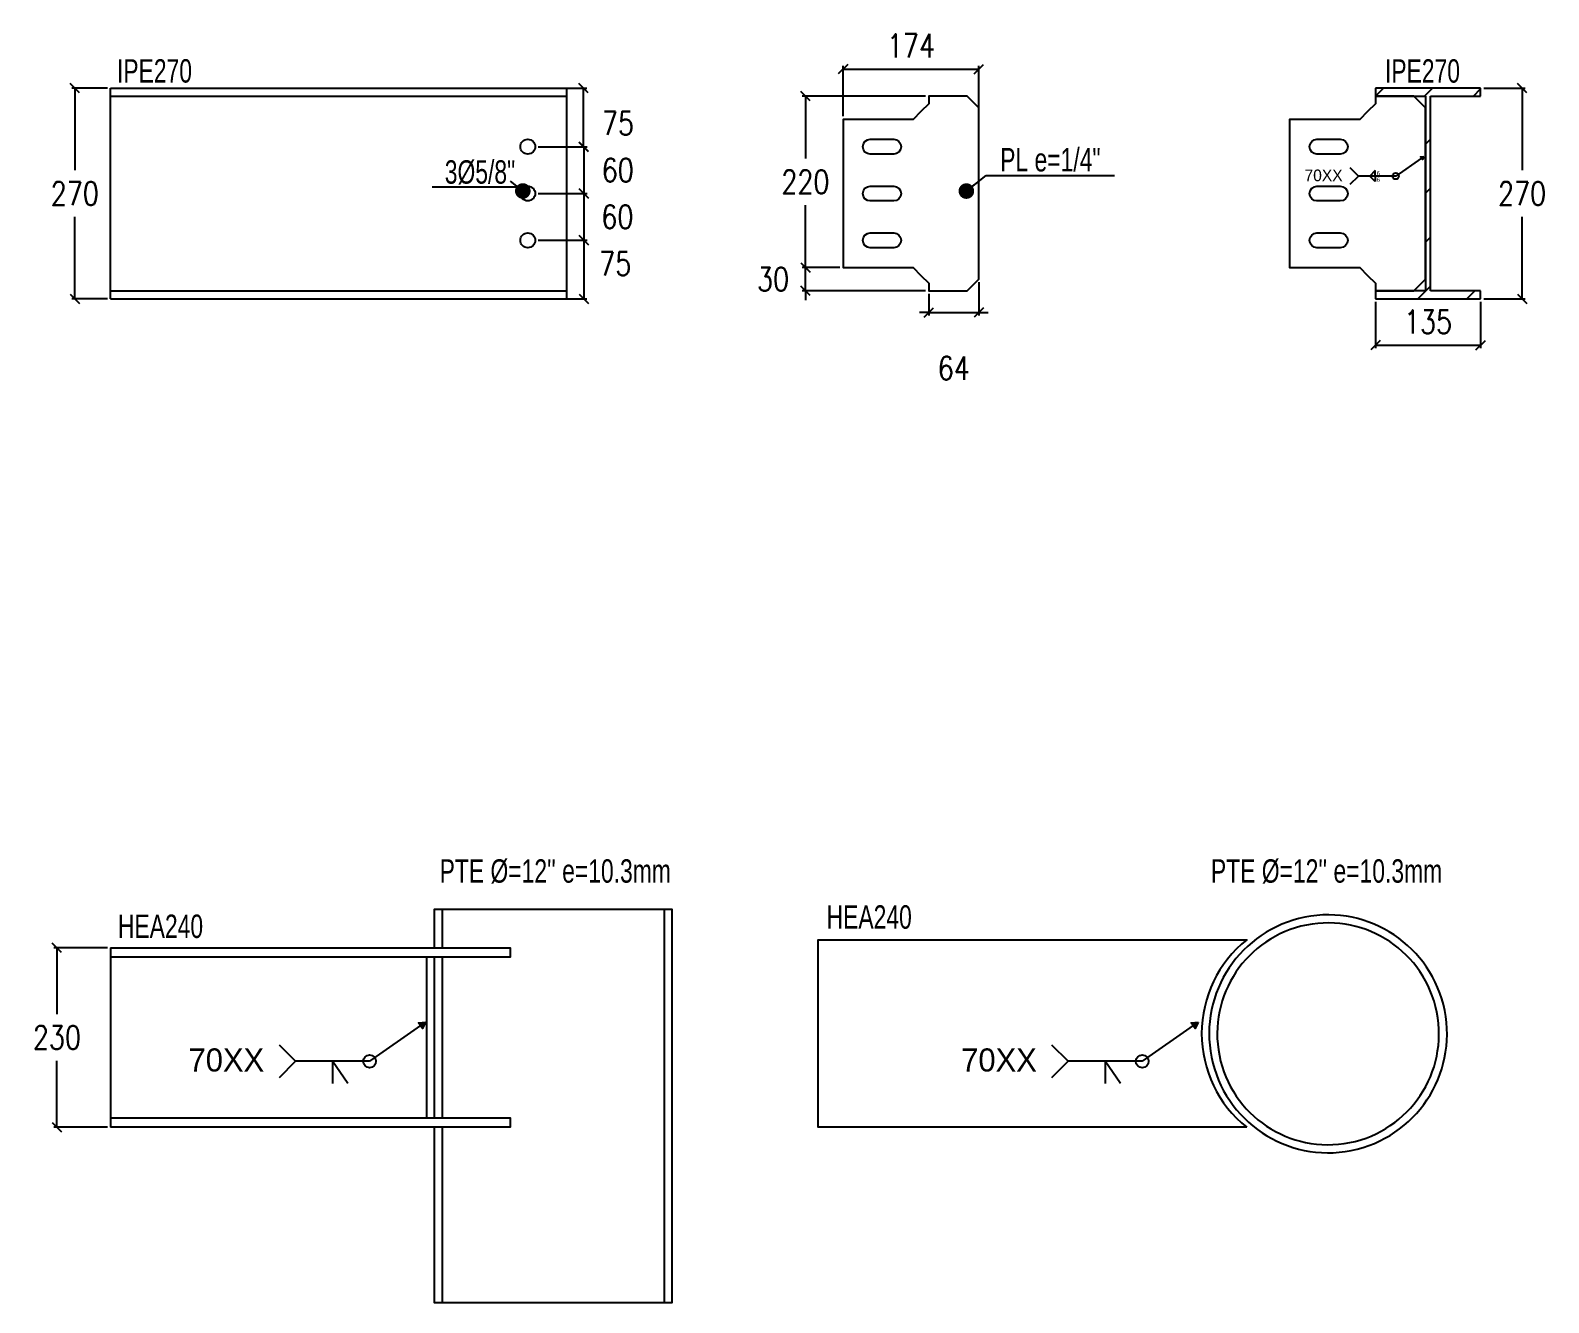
# Model space of a CAD drawing. Header units: millimetres. Extents: x -1715 to 93033, y -21962 to 25119.
# Drawn here: x 15578 to 17525, y -18045 to -16414 of the extents above; entities that cross this region are included whole.
import ezdxf
from ezdxf.enums import TextEntityAlignment as Align

# ---------------------------------------------------------------- set-up
doc = ezdxf.new("R2010")
doc.units = ezdxf.units.MM
doc.header["$LTSCALE"] = 0.4
for name, color, linetype in [('COTAS', 8, 'Continuous'), ('P-PLATINA', 6, 'Continuous'), ('PERFORACIONES', 1, 'Continuous'), ('TITULO', 3, 'Continuous')]:
    doc.layers.add(name, color=color, linetype=linetype)
doc.styles.add('CNI_COTAS', font='romans.shx', dxfattribs={"width": 0.8})
doc.styles.add('ROMANS', font='DINGRAFO.SHX')
doc.styles.add('VERDANA', font='arial.ttf')
doc.dimstyles.new('1.1', dxfattribs={"dimscale": 0, "dimtxt": 15, "dimasz": 20, "dimexe": 2, "dimexo": 2, "dimgap": 7, "dimtad": 1, "dimdec": 0, "dimzin": 4, "dimdsep": 46, "dimtxsty": 'CNI_COTAS', "dimblk": 'DOTSMALL', "dimcen": 0, "dimclrd": 256, "dimclrt": 3, "dimadec": 0, "dimazin": 0, "dimtfac": 1, "dimtdec": 0, "dimtmove": 2, "dimatfit": 0, "dimldrblk": 'DOT', "dimfxl": 0.05, "dimtolj": 1, "dimtzin": 0, "dimarcsym": 1})
doc.dimstyles.new('1.4', dxfattribs={"dimscale": 0, "dimtxt": 30, "dimasz": 12, "dimexe": 4, "dimexo": 4, "dimgap": 15, "dimtad": 1, "dimdec": 0, "dimzin": 4, "dimdsep": 46, "dimtxsty": 'CNI_COTAS', "dimblk": 'OBLIQUE', "dimcen": -0.09, "dimclrd": 256, "dimclrt": 3, "dimadec": 0, "dimazin": 0, "dimtfac": 1, "dimtdec": 0, "dimtmove": 2, "dimatfit": 0, "dimldrblk": 'DOT', "dimfxl": 0.05, "dimtolj": 1, "dimtzin": 0, "dimarcsym": 0})

# ---------------------------------------------------------------- blocks, each defined once
blk = doc.blocks.new('_Oblique')
at = {"color": 0, "linetype": 'ByBlock', "lineweight": -2}
blk.add_line((-0.5, -0.5), (0.5, 0.5), dxfattribs=at)
blk = doc.blocks.new('*D83')
at = {"layer": 'COTAS', "color": 0, "lineweight": -2, "transparency": 16777216}
for p, q in [((15676.5, -16488.3), (15630.6, -16488.3)), ((15676.5, -16758.3), (15630.6, -16758.3))]:
    blk.add_line(p, q, dxfattribs=at)
at = {"layer": 'COTAS', "lineweight": -2, "transparency": 16777216}
for p, q in [((15634.6, -16488.3), (15634.6, -16593.3)), ((15634.6, -16758.3), (15634.6, -16653.3))]:
    blk.add_line(p, q, dxfattribs=at)
at = {"layer": 'Defpoints', "color": 0, "transparency": 16777216}
for p in [(15634.6, -16488.3), (15680.5, -16488.3), (15680.5, -16758.3)]:
    blk.add_point(p, dxfattribs=at)
at = {"layer": 'COTAS', "lineweight": -2, "transparency": 16777216, "xscale": 12, "yscale": 12, "zscale": 12}
for p, rotation in [((15634.6, -16488.3), 90), ((15634.6, -16758.3), 270)]:
    blk.add_blockref('_Oblique', p, dxfattribs=dict(at, rotation=rotation))
at = {"layer": 'COTAS', "color": 3, "transparency": 16777216, "insert": (15634.6, -16623.3), "char_height": 30, "attachment_point": 5, "rotation": 0.01, "style": 'CNI_COTAS'}
blk.add_mtext('\\A1;270', dxfattribs=at)
blk = doc.blocks.new('_Dot')
at = {"color": 0, "linetype": 'ByBlock', "lineweight": -2}
blk.add_line((-0.5, 0), (-1, 0), dxfattribs=at)
at = {"color": 0, "linetype": 'ByBlock', "const_width": 0.5}
blk.add_lwpolyline([(-0.25, 0, 1), (0.25, 0, 1)], format="xyb", close=True, dxfattribs=at)
blk = doc.blocks.new('*D84')
at = {"layer": 'COTAS', "color": 0, "lineweight": -2, "transparency": 16777216}
for p, q in [((17302.4, -16762.3), (17302.4, -16821.8)), ((17437.4, -16762.3), (17437.4, -16821.8))]:
    blk.add_line(p, q, dxfattribs=at)
at = {"layer": 'COTAS', "lineweight": -2, "transparency": 16777216}
blk.add_line((17302.4, -16817.8), (17437.4, -16817.8), dxfattribs=at)
at = {"layer": 'Defpoints', "color": 0, "transparency": 16777216}
for p in [(17302.4, -16758.3), (17437.4, -16758.3), (17437.4, -16817.8)]:
    blk.add_point(p, dxfattribs=at)
at = {"layer": 'COTAS', "lineweight": -2, "transparency": 16777216, "xscale": 12, "yscale": 12, "zscale": 12, "rotation": 180}
blk.add_blockref('_Oblique', (17302.4, -16817.8), dxfattribs=at)
at = {"layer": 'COTAS', "lineweight": -2, "transparency": 16777216, "xscale": 12, "yscale": 12, "zscale": 12}
blk.add_blockref('_Oblique', (17437.4, -16817.8), dxfattribs=at)
at = {"layer": 'COTAS', "color": 3, "transparency": 16777216, "insert": (17369.9, -16787.8), "char_height": 30, "attachment_point": 5, "style": 'CNI_COTAS'}
blk.add_mtext('\\A1;135', dxfattribs=at)
blk = doc.blocks.new('*D140')
at = {"layer": 'COTAS', "color": 0, "lineweight": -2, "transparency": 16777216}
for p, q in [((15676.5, -17590.3), (15607.7, -17590.3)), ((15676.5, -17820.3), (15607.7, -17820.3))]:
    blk.add_line(p, q, dxfattribs=at)
at = {"layer": 'COTAS', "lineweight": -2, "transparency": 16777216}
for p, q in [((15611.7, -17590.3), (15611.7, -17675.3)), ((15611.7, -17820.3), (15611.7, -17735.3))]:
    blk.add_line(p, q, dxfattribs=at)
at = {"layer": 'Defpoints', "color": 0, "transparency": 16777216}
for p in [(15611.7, -17590.3), (15680.5, -17590.3), (15680.5, -17820.3)]:
    blk.add_point(p, dxfattribs=at)
at = {"layer": 'COTAS', "lineweight": -2, "transparency": 16777216, "xscale": 12, "yscale": 12, "zscale": 12}
for p, rotation in [((15611.7, -17590.3), 90), ((15611.7, -17820.3), 270)]:
    blk.add_blockref('_Oblique', p, dxfattribs=dict(at, rotation=rotation))
at = {"layer": 'COTAS', "color": 3, "transparency": 16777216, "insert": (15611.7, -17705.3), "char_height": 30, "attachment_point": 5, "rotation": 0.01, "style": 'CNI_COTAS'}
blk.add_mtext('\\A1;230', dxfattribs=at)
blk = doc.blocks.new('_DotSmall')
at = {"color": 0, "linetype": 'ByBlock', "const_width": 0.5}
blk.add_lwpolyline([(-0.0625, 0, 1), (0.0625, 0, 1)], format="xyb", close=True, dxfattribs=at)
blk = doc.blocks.new('*D332')
at = {"layer": 'COTAS', "color": 0, "lineweight": -2, "transparency": 16777216}
for p, q in [((17441.4, -16488.3), (17494.5, -16488.3)), ((17441.4, -16758.3), (17494.5, -16758.3))]:
    blk.add_line(p, q, dxfattribs=at)
at = {"layer": 'COTAS', "lineweight": -2, "transparency": 16777216}
for p, q in [((17490.5, -16488.3), (17490.5, -16593.3)), ((17490.5, -16758.3), (17490.5, -16653.3))]:
    blk.add_line(p, q, dxfattribs=at)
at = {"layer": 'Defpoints', "color": 0, "transparency": 16777216}
for p in [(17437.4, -16488.3), (17490.5, -16488.3), (17437.4, -16758.3)]:
    blk.add_point(p, dxfattribs=at)
at = {"layer": 'COTAS', "lineweight": -2, "transparency": 16777216, "xscale": 12, "yscale": 12, "zscale": 12}
for p, rotation in [((17490.5, -16488.3), 90), ((17490.5, -16758.3), 270)]:
    blk.add_blockref('_Oblique', p, dxfattribs=dict(at, rotation=rotation))
at = {"layer": 'COTAS', "color": 3, "transparency": 16777216, "insert": (17490.5, -16623.3), "char_height": 30, "attachment_point": 5, "rotation": 0.01, "style": 'CNI_COTAS'}
blk.add_mtext('\\A1;270', dxfattribs=at)
blk = doc.blocks.new('SOLDADURA FILETE ALREDEDOR')
h = blk.add_hatch(color=256)
h.dxf.hatch_style = 1
h.paths.add_polyline_path([(5063.7, 3679), (5060.1, 3684.2), (5066.4, 3684.8)])
for p, q in [((5061.9, 3681.6), (5015.5, 3649.2)), ((5015.5, 3649.2), (4948.3, 3649.2)), ((4978.7, 3659.2), (4968.7, 3649.2)), ((4978.7, 3639.2), (4968.7, 3649.2)), ((4978.7, 3649.2), (4978.7, 3659.2)), ((4978.7, 3649.2), (4978.7, 3639.2))]:
    blk.add_line(p, q)
blk.add_lwpolyline([(5066.4, 3684.8), (5063.7, 3679), (5060.1, 3684.2)], close=True)
blk.add_lwpolyline([(4933.5, 3634.4), (4948.3, 3649.2), (4933.5, 3664)])
blk.add_circle((5015.5, 3649.2), 5.81)
at = {"layer": 'TITULO', "style": 'ROMANS'}
for s, height, p in [('70XX', 21, (4851, 3640)), ('6', 7.5, (4981.3, 3650.6)), ('6', 7.5, (4981.3, 3639))]:
    blk.add_text(s, height=height, dxfattribs=at).set_placement(p)
blk = doc.blocks.new('*D333')
at = {"layer": 'COTAS', "color": 0, "lineweight": -2, "transparency": 16777216}
for p, q in [((16229, -16563.3), (16291.5, -16563.3)), ((16229, -16623.3), (16291.5, -16623.3))]:
    blk.add_line(p, q, dxfattribs=at)
at = {"layer": 'COTAS', "lineweight": -2, "transparency": 16777216}
blk.add_line((16287.5, -16563.3), (16287.5, -16623.3), dxfattribs=at)
at = {"layer": 'Defpoints', "color": 0, "transparency": 16777216}
for p in [(16225, -16563.3), (16225, -16623.3), (16287.5, -16623.3)]:
    blk.add_point(p, dxfattribs=at)
at = {"layer": 'COTAS', "lineweight": -2, "transparency": 16777216, "xscale": 12, "yscale": 12, "zscale": 12}
for p, rotation in [((16287.5, -16563.3), 90), ((16287.5, -16623.3), 270)]:
    blk.add_blockref('_Oblique', p, dxfattribs=dict(at, rotation=rotation))
at = {"layer": 'COTAS', "color": 3, "transparency": 16777216, "insert": (16330.9, -16593.3), "char_height": 30, "attachment_point": 5, "rotation": 0.01, "style": 'CNI_COTAS'}
blk.add_mtext('\\A1;60', dxfattribs=at)
blk = doc.blocks.new('*D334')
at = {"layer": 'COTAS', "color": 0, "lineweight": -2, "transparency": 16777216}
for p, q in [((16229, -16623.3), (16291.5, -16623.3)), ((16229, -16683.3), (16291.5, -16683.3))]:
    blk.add_line(p, q, dxfattribs=at)
at = {"layer": 'COTAS', "lineweight": -2, "transparency": 16777216}
blk.add_line((16287.5, -16623.3), (16287.5, -16683.3), dxfattribs=at)
at = {"layer": 'Defpoints', "color": 0, "transparency": 16777216}
for p in [(16225, -16623.3), (16225, -16683.3), (16287.5, -16683.3)]:
    blk.add_point(p, dxfattribs=at)
at = {"layer": 'COTAS', "lineweight": -2, "transparency": 16777216, "xscale": 12, "yscale": 12, "zscale": 12}
for p, rotation in [((16287.5, -16623.3), 90), ((16287.5, -16683.3), 270)]:
    blk.add_blockref('_Oblique', p, dxfattribs=dict(at, rotation=rotation))
at = {"layer": 'COTAS', "color": 3, "transparency": 16777216, "insert": (16330.4, -16653.3), "char_height": 30, "attachment_point": 5, "rotation": 0.01, "style": 'CNI_COTAS'}
blk.add_mtext('\\A1;60', dxfattribs=at)
blk = doc.blocks.new('*D335')
at = {"layer": 'COTAS', "color": 0, "lineweight": -2, "transparency": 16777216}
for p, q in [((16229, -16683.3), (16291.4, -16683.3)), ((16229, -16758.3), (16291.4, -16758.3))]:
    blk.add_line(p, q, dxfattribs=at)
at = {"layer": 'COTAS', "lineweight": -2, "transparency": 16777216}
blk.add_line((16287.4, -16683.3), (16287.4, -16758.3), dxfattribs=at)
at = {"layer": 'Defpoints', "color": 0, "transparency": 16777216}
for p in [(16225, -16683.3), (16225, -16758.3), (16287.4, -16758.3)]:
    blk.add_point(p, dxfattribs=at)
at = {"layer": 'COTAS', "lineweight": -2, "transparency": 16777216, "xscale": 12, "yscale": 12, "zscale": 12}
for p, rotation in [((16287.4, -16683.3), 90), ((16287.4, -16758.3), 270)]:
    blk.add_blockref('_Oblique', p, dxfattribs=dict(at, rotation=rotation))
at = {"layer": 'COTAS', "color": 3, "transparency": 16777216, "insert": (16327.7, -16713.3), "char_height": 30, "attachment_point": 5, "rotation": 0.01, "style": 'CNI_COTAS'}
blk.add_mtext('\\A1;75', dxfattribs=at)
blk = doc.blocks.new('*D336')
at = {"layer": 'COTAS', "color": 0, "lineweight": -2, "transparency": 16777216}
for p, q in [((16229, -16488.3), (16291, -16488.3)), ((16229, -16563.3), (16291, -16563.3))]:
    blk.add_line(p, q, dxfattribs=at)
at = {"layer": 'COTAS', "lineweight": -2, "transparency": 16777216}
blk.add_line((16287, -16563.3), (16287, -16488.3), dxfattribs=at)
at = {"layer": 'Defpoints', "color": 0, "transparency": 16777216}
for p in [(16225, -16488.3), (16287, -16488.3), (16225, -16563.3)]:
    blk.add_point(p, dxfattribs=at)
at = {"layer": 'COTAS', "lineweight": -2, "transparency": 16777216, "xscale": 12, "yscale": 12, "zscale": 12}
for p, rotation in [((16287, -16488.3), 90), ((16287, -16563.3), 270)]:
    blk.add_blockref('_Oblique', p, dxfattribs=dict(at, rotation=rotation))
at = {"layer": 'COTAS', "color": 3, "transparency": 16777216, "insert": (16331.2, -16533.3), "char_height": 30, "attachment_point": 5, "rotation": 0.01, "style": 'CNI_COTAS'}
blk.add_mtext('\\A1;75', dxfattribs=at)
blk = doc.blocks.new('SOLDADURA DE TOPE CON BISEL SIMPLE')
h = blk.add_hatch(color=256)
h.dxf.hatch_style = 1
h.paths.add_polyline_path([(19248.9, -10322.4), (19243.7, -10315), (19252.7, -10314.2)])
for p, q in [((19246.3, -10318.7), (19180.9, -10364.4)), ((19180.9, -10364.4), (19086, -10364.4))]:
    blk.add_line(p, q)
blk.add_lwpolyline([(19252.7, -10314.2), (19248.9, -10322.4), (19243.7, -10315)], close=True)
for points in [[(19065.2, -10385.3), (19086, -10364.4), (19065.2, -10343.6)], [(19153.2, -10392.9), (19133.5, -10364.4), (19133.5, -10392.7)]]:
    blk.add_lwpolyline(points)
blk.add_circle((19180.9, -10364.4), 8.2)
at = {"layer": 'TITULO', "style": 'ROMANS'}
blk.add_text('70XX', height=29.63, dxfattribs=at).set_placement((18948.8, -10377.5))
blk = doc.blocks.new('*D419')
at = {"layer": 'COTAS', "color": 0, "lineweight": -2, "transparency": 16777216}
for p, q in [((16725.7, -16498.5), (16567.5, -16498.5)), ((16615.7, -16718.3), (16567.5, -16718.3))]:
    blk.add_line(p, q, dxfattribs=at)
at = {"layer": 'COTAS', "lineweight": -2, "transparency": 16777216}
for p, q in [((16571.5, -16498.5), (16571.5, -16578.4)), ((16571.5, -16718.3), (16571.5, -16638.4))]:
    blk.add_line(p, q, dxfattribs=at)
at = {"layer": 'Defpoints', "color": 0, "transparency": 16777216}
for p in [(16571.5, -16498.5), (16729.7, -16498.5), (16619.7, -16718.3)]:
    blk.add_point(p, dxfattribs=at)
at = {"layer": 'COTAS', "lineweight": -2, "transparency": 16777216, "xscale": 12, "yscale": 12, "zscale": 12}
for p, rotation in [((16571.5, -16498.5), 90), ((16571.5, -16718.3), 270)]:
    blk.add_blockref('_Oblique', p, dxfattribs=dict(at, rotation=rotation))
at = {"layer": 'COTAS', "color": 3, "transparency": 16777216, "insert": (16571.5, -16608.4), "char_height": 30, "attachment_point": 5, "rotation": 0.01, "style": 'CNI_COTAS'}
blk.add_mtext('\\A1;220', dxfattribs=at)
blk = doc.blocks.new('*D420')
at = {"layer": 'COTAS', "color": 0, "lineweight": -2, "transparency": 16777216}
for p, q in [((16615.7, -16718.3), (16567.5, -16718.3)), ((16725.7, -16748.1), (16567.5, -16748.1))]:
    blk.add_line(p, q, dxfattribs=at)
at = {"layer": 'COTAS', "lineweight": -2, "transparency": 16777216}
for p, q in [((16571.5, -16718.3), (16571.5, -16706.3)), ((16571.5, -16748.1), (16571.5, -16718.3)), ((16571.5, -16748.1), (16571.5, -16760.1))]:
    blk.add_line(p, q, dxfattribs=at)
at = {"layer": 'Defpoints', "color": 0, "transparency": 16777216}
for p in [(16571.5, -16718.3), (16619.7, -16718.3), (16729.7, -16748.1)]:
    blk.add_point(p, dxfattribs=at)
at = {"layer": 'COTAS', "lineweight": -2, "transparency": 16777216, "xscale": 12, "yscale": 12, "zscale": 12}
for p, rotation in [((16571.5, -16718.3), 270), ((16571.5, -16748.1), 90)]:
    blk.add_blockref('_Oblique', p, dxfattribs=dict(at, rotation=rotation))
at = {"layer": 'COTAS', "color": 3, "transparency": 16777216, "insert": (16530, -16733.2), "char_height": 30, "attachment_point": 5, "rotation": 0.01, "style": 'CNI_COTAS'}
blk.add_mtext('\\A1;30', dxfattribs=at)
blk = doc.blocks.new('*D421')
at = {"layer": 'COTAS', "color": 0, "lineweight": -2, "transparency": 16777216}
for p, q in [((16619.7, -16524.3), (16619.7, -16459.8)), ((16793.9, -16524.3), (16793.9, -16459.8))]:
    blk.add_line(p, q, dxfattribs=at)
at = {"layer": 'COTAS', "lineweight": -2, "transparency": 16777216}
blk.add_line((16619.7, -16463.8), (16793.9, -16463.8), dxfattribs=at)
at = {"layer": 'Defpoints', "color": 0, "transparency": 16777216}
for p in [(16793.9, -16463.8), (16619.7, -16528.3), (16793.9, -16528.3)]:
    blk.add_point(p, dxfattribs=at)
at = {"layer": 'COTAS', "lineweight": -2, "transparency": 16777216, "xscale": 12, "yscale": 12, "zscale": 12, "rotation": 180}
blk.add_blockref('_Oblique', (16619.7, -16463.8), dxfattribs=at)
at = {"layer": 'COTAS', "lineweight": -2, "transparency": 16777216, "xscale": 12, "yscale": 12, "zscale": 12}
blk.add_blockref('_Oblique', (16793.9, -16463.8), dxfattribs=at)
at = {"layer": 'COTAS', "color": 3, "transparency": 16777216, "insert": (16706.8, -16433.8), "char_height": 30, "attachment_point": 5, "style": 'CNI_COTAS'}
blk.add_mtext('\\A1;174', dxfattribs=at)
blk = doc.blocks.new('*D422')
at = {"layer": 'COTAS', "color": 0, "lineweight": -2, "transparency": 16777216}
for p, q in [((16793.9, -16737.1), (16793.9, -16779.8)), ((16729.7, -16752.1), (16729.7, -16779.8))]:
    blk.add_line(p, q, dxfattribs=at)
at = {"layer": 'COTAS', "lineweight": -2, "transparency": 16777216}
for p, q in [((16729.7, -16775.8), (16717.7, -16775.8)), ((16729.7, -16775.8), (16793.9, -16775.8)), ((16793.9, -16775.8), (16805.9, -16775.8))]:
    blk.add_line(p, q, dxfattribs=at)
at = {"layer": 'Defpoints', "color": 0, "transparency": 16777216}
for p in [(16793.9, -16733.1), (16729.7, -16748.1), (16793.9, -16775.8)]:
    blk.add_point(p, dxfattribs=at)
at = {"layer": 'COTAS', "lineweight": -2, "transparency": 16777216, "xscale": 12, "yscale": 12, "zscale": 12}
blk.add_blockref('_Oblique', (16729.7, -16775.8), dxfattribs=at)
at = {"layer": 'COTAS', "lineweight": -2, "transparency": 16777216, "xscale": 12, "yscale": 12, "zscale": 12, "rotation": 180}
blk.add_blockref('_Oblique', (16793.9, -16775.8), dxfattribs=at)
at = {"layer": 'COTAS', "color": 3, "transparency": 16777216, "insert": (16761.8, -16847.3), "char_height": 30, "attachment_point": 5, "style": 'CNI_COTAS'}
blk.add_mtext('\\A1;64', dxfattribs=at)

msp = doc.modelspace()

# ---------------------------------------------------------------- hatches: boundary and pattern name
at = {"linetype": 'Continuous'}
h = msp.add_hatch(dxfattribs=at)
h.set_pattern_fill('', scale=14, style=0, pattern_type=0)
h.set_pattern_definition([(45, (17302.426, -16498.54), (-31.431, 31.431), [])])
h.paths.add_polyline_path([(17302.4, -16488.3), (17302.4, -16498.5), (17366.6, -16498.5), (17366.6, -16748.1), (17302.4, -16748.1), (17302.4, -16758.3), (17437.4, -16758.3), (17437.4, -16748.1), (17373.2, -16748.1), (17373.2, -16498.5), (17437.4, -16498.5), (17437.4, -16488.3)])

# ---------------------------------------------------------------- linework, layer by layer
at = {"color": 2, "linetype": 'Continuous'}
for p, q in [((15680.5, -16758.3), (15680.5, -16488.3)), ((15680.5, -16488.3), (16265.5, -16488.3)), ((16265.5, -16758.3), (16265.5, -16488.3)), ((17437.4, -16488.3), (17302.4, -16488.3)), ((17302.4, -16488.3), (17302.4, -16498.5)), ((17437.4, -16498.5), (17437.4, -16488.3)), ((15680.5, -16498.5), (16265.5, -16498.5)), ((17302.4, -16498.5), (17366.6, -16498.5)), ((17366.6, -16498.5), (17366.6, -16748.1)), ((17373.2, -16748.1), (17373.2, -16498.5)), ((17373.2, -16498.5), (17437.4, -16498.5)), ((15680.5, -16748.1), (16265.5, -16748.1)), ((15680.5, -16758.3), (16265.5, -16758.3)), ((17366.6, -16748.1), (17302.4, -16748.1)), ((17302.4, -16748.1), (17302.4, -16758.3)), ((17302.4, -16758.3), (17437.4, -16758.3)), ((17437.4, -16748.1), (17373.2, -16748.1)), ((17437.4, -16758.3), (17437.4, -16748.1)), ((16105.9, -17541.1), (16105.9, -17590.3)), ((16390.3, -17541.1), (16390.3, -18045.3)), ((15680.5, -17590.3), (15680.5, -17820.3)), ((16085.6, -17602.3), (16085.6, -17808.3)), ((16105.9, -17602.3), (16105.9, -17808.3)), ((16105.9, -17820.3), (16105.9, -18045.3))]:
    msp.add_line(p, q, dxfattribs=at)
for points in [[(17102.3, -17728.4, 1), (17381.2, -17673, 1)], [(17137.4, -17820.3), (16588, -17820.3), (16588, -17580.3), (17137.4, -17580.3, 0.481602)]]:
    msp.add_lwpolyline(points, format="xyb", close=True, dxfattribs=at)
for points in [[(15680.5, -17590.3), (16193, -17590.3), (16193, -17602.3), (15680.5, -17602.3)], [(15680.5, -17808.3), (16193, -17808.3), (16193, -17820.3), (16105.9, -17820.3), (15680.5, -17820.3)]]:
    msp.add_lwpolyline(points, dxfattribs=at)
at = {"layer": 'COTAS', "color": 1}
for points in [[(16095.6, -18021.3), (16095.6, -18045.3), (16400.6, -18045.3), (16400.6, -17541.1), (16095.6, -17541.1), (16095.6, -17590.3)], [(16095.6, -17602.3), (16095.6, -17808.3)], [(16095.6, -17820.3), (16095.6, -18045.3)]]:
    msp.add_lwpolyline(points, dxfattribs=at)
msp.add_lwpolyline([(17092.2, -17730.5, 1), (17391.3, -17670.9, 1)], format="xyb", close=True, dxfattribs=at)
at = {"layer": 'P-PLATINA', "color": 6, "linetype": 'Continuous'}
for points in [[(16729.7, -16738.3), (16729.7, -16748.1), (16778.9, -16748.1), (16793.9, -16733.1), (16793.9, -16513.5), (16778.9, -16498.5), (16729.7, -16498.5), (16729.7, -16508.3), (16719.7, -16518.3), (16709.7, -16528.3), (16619.7, -16528.3), (16619.7, -16718.3), (16709.7, -16718.3), (16719.7, -16728.3)], [(17302.4, -16738.3), (17302.4, -16748.1), (17351.6, -16748.1), (17366.6, -16733.1), (17366.6, -16513.5), (17351.6, -16498.5), (17302.4, -16498.5), (17302.4, -16508.3), (17292.4, -16518.3), (17282.4, -16528.3), (17192.4, -16528.3), (17192.4, -16718.3), (17282.4, -16718.3), (17292.4, -16728.3)]]:
    msp.add_lwpolyline(points, close=True, dxfattribs=at)
for points in [[(16684.7, -16572.8), (16654.7, -16572.8), (16651, -16572.1), (16647.9, -16570.1), (16645.9, -16567), (16645.2, -16563.3), (16645.9, -16559.7), (16647.9, -16556.6), (16651, -16554.6), (16654.7, -16553.8), (16684.7, -16553.8)], [(16678, -16553.8), (16684.7, -16553.8), (16688.3, -16554.6), (16691.4, -16556.6), (16693.4, -16559.7), (16694.2, -16563.3), (16693.4, -16567), (16691.4, -16570.1), (16688.3, -16572.1), (16684.7, -16572.8), (16678, -16572.8)], [(17257.4, -16572.8), (17227.4, -16572.8), (17223.8, -16572.1), (17220.7, -16570.1), (17218.6, -16567), (17217.9, -16563.3), (17218.6, -16559.7), (17220.7, -16556.6), (17223.8, -16554.6), (17227.4, -16553.8), (17257.4, -16553.8)], [(17250.8, -16553.8), (17257.4, -16553.8), (17261.1, -16554.6), (17264.1, -16556.6), (17266.2, -16559.7), (17266.9, -16563.3), (17266.2, -16567), (17264.1, -16570.1), (17261.1, -16572.1), (17257.4, -16572.8), (17250.8, -16572.8)], [(16684.7, -16632.8), (16654.7, -16632.8), (16651, -16632.1), (16647.9, -16630.1), (16645.9, -16627), (16645.2, -16623.3), (16645.9, -16619.7), (16647.9, -16616.6), (16651, -16614.6), (16654.7, -16613.8), (16678.6, -16613.8)], [(16678, -16613.8), (16684.7, -16613.8), (16688.3, -16614.6), (16691.4, -16616.6), (16693.4, -16619.7), (16694.2, -16623.3), (16693.4, -16627), (16691.4, -16630.1), (16688.3, -16632.1), (16684.7, -16632.8), (16678, -16632.8)], [(17257.4, -16632.8), (17227.4, -16632.8), (17223.8, -16632.1), (17220.7, -16630.1), (17218.6, -16627), (17217.9, -16623.3), (17218.6, -16619.7), (17220.7, -16616.6), (17223.8, -16614.6), (17227.4, -16613.8), (17251.4, -16613.8)], [(17250.8, -16613.8), (17257.4, -16613.8), (17261.1, -16614.6), (17264.1, -16616.6), (17266.2, -16619.7), (17266.9, -16623.3), (17266.2, -16627), (17264.1, -16630.1), (17261.1, -16632.1), (17257.4, -16632.8), (17250.8, -16632.8)], [(16661.3, -16692.8), (16654.7, -16692.8), (16651, -16692.1), (16647.9, -16690.1), (16645.9, -16687), (16645.2, -16683.3), (16645.9, -16679.7), (16647.9, -16676.6), (16651, -16674.6), (16654.7, -16673.8), (16661.3, -16673.8)], [(16654.7, -16673.8), (16684.7, -16673.8), (16688.3, -16674.6), (16691.4, -16676.6), (16693.4, -16679.7), (16694.2, -16683.3), (16693.4, -16687), (16691.4, -16690.1), (16688.3, -16692.1), (16684.7, -16692.8), (16654.7, -16692.8)], [(17234.1, -16692.8), (17227.4, -16692.8), (17223.8, -16692.1), (17220.7, -16690.1), (17218.6, -16687), (17217.9, -16683.3), (17218.6, -16679.7), (17220.7, -16676.6), (17223.8, -16674.6), (17227.4, -16673.8), (17234.1, -16673.8)], [(17227.4, -16673.8), (17257.4, -16673.8), (17261.1, -16674.6), (17264.1, -16676.6), (17266.2, -16679.7), (17266.9, -16683.3), (17266.2, -16687), (17264.1, -16690.1), (17261.1, -16692.1), (17257.4, -16692.8), (17227.4, -16692.8)]]:
    msp.add_lwpolyline(points, dxfattribs=at)
at = {"layer": 'PERFORACIONES'}
for centre in [(16215.5, -16563.3), (16215.5, -16623.3), (16215.5, -16683.3)]:
    msp.add_circle(centre, 9.5, dxfattribs=at)

# ---------------------------------------------------------------- block references
at = {"xscale": 0.7104614331683008, "yscale": 0.7104614331683008, "zscale": 0.7104614331683008}
msp.add_blockref('SOLDADURA FILETE ALREDEDOR', (13765.1, -19193.6), dxfattribs=at)
for p in [(-3168.3, -7371.5), (-2177.5, -7371.5)]:
    msp.add_blockref('SOLDADURA DE TOPE CON BISEL SIMPLE', p)

# ---------------------------------------------------------------- texts
at = {"color": 96, "style": 'VERDANA', "width": 0.7}
for s, p in [('IPE270', (15736.8, -16466.1)), ('IPE270', (17362.8, -16466.2)), ('PL e=1/4"', (16885.6, -16580)), ('3%%C5/8"', (16154.2, -16595.7)), ("PTE Ø=12'' e=10.3mm", (16250.7, -17491.9)), ("PTE Ø=12'' e=10.3mm", (17239.8, -17491.9)), ('HEA240', (16653.3, -17550.9)), ('HEA240', (15744.5, -17562.8))]:
    msp.add_text(s, height=30, dxfattribs=at).set_placement(p, align=Align.MIDDLE_CENTER)

# ---------------------------------------------------------------- dimensions: what is measured, and where the dimension line sits
at = {"layer": 'COTAS'}
for base, p1, p2, picture, middle in [((16793.9, -16463.8), (16619.7, -16528.3), (16793.9, -16528.3), '*D421', (16706.8, -16433.8)), ((16793.9, -16775.8), (16729.7, -16748.1), (16793.9, -16733.1), '*D422', (16761.8, -16847.3)), ((17437.4, -16817.8), (17302.4, -16758.3), (17437.4, -16758.3), '*D84', (17369.9, -16787.8))]:
    dim = msp.add_linear_dim(base=base, p1=p1, p2=p2, dimstyle='1.4', override={"dimscale": 1}, dxfattribs=at)
    dim.commit()
    dim.dimension.update_dxf_attribs({"geometry": picture, "text_midpoint": middle})
for base, p1, p2, picture, middle in [((15634.6, -16488.3), (15680.5, -16758.3), (15680.5, -16488.3), '*D83', (15634.6, -16623.3)), ((17490.5, -16488.3), (17437.4, -16758.3), (17437.4, -16488.3), '*D332', (17490.5, -16623.3)), ((16571.5, -16498.5), (16619.7, -16718.3), (16729.7, -16498.5), '*D419', (16571.5, -16608.4)), ((16571.5, -16718.3), (16729.7, -16748.1), (16619.7, -16718.3), '*D420', (16530, -16733.2)), ((15611.7, -17590.3), (15680.5, -17820.3), (15680.5, -17590.3), '*D140', (15611.7, -17705.3))]:
    dim = msp.add_linear_dim(base=base, p1=p1, p2=p2, angle=90, dimstyle='1.4', override={"dimscale": 1}, dxfattribs=at)
    dim.commit()
    dim.dimension.update_dxf_attribs({"geometry": picture, "text_midpoint": middle, "text_rotation": 0.01})
for base, p1, p2, picture, middle in [((16287, -16488.3), (16225, -16563.3), (16225, -16488.3), '*D336', (16331.2, -16533.3)), ((16287.5, -16623.3), (16225, -16563.3), (16225, -16623.3), '*D333', (16330.9, -16593.3)), ((16287.5, -16683.3), (16225, -16623.3), (16225, -16683.3), '*D334', (16330.4, -16653.3)), ((16287.4, -16758.3), (16225, -16683.3), (16225, -16758.3), '*D335', (16327.7, -16713.3))]:
    dim = msp.add_linear_dim(base=base, p1=p1, p2=p2, angle=90, dimstyle='1.4', override={"dimscale": 1}, dxfattribs=at)
    dim.commit()
    dim.dimension.update_dxf_attribs({"geometry": picture, "text_midpoint": middle, "dimtype": 160, "text_rotation": 0.01})

# ---------------------------------------------------------------- leaders
for points in [[(16777.9, -16620.2), (16803.5, -16600.3), (16968, -16600.3)], [(16209.1, -16620.1), (16202.9, -16615.2), (16093, -16615.2)]]:
    msp.add_leader(points, dimstyle='1.1', override={"dimscale": 1}, dxfattribs=at)

doc.saveas('drawing.dxf')
